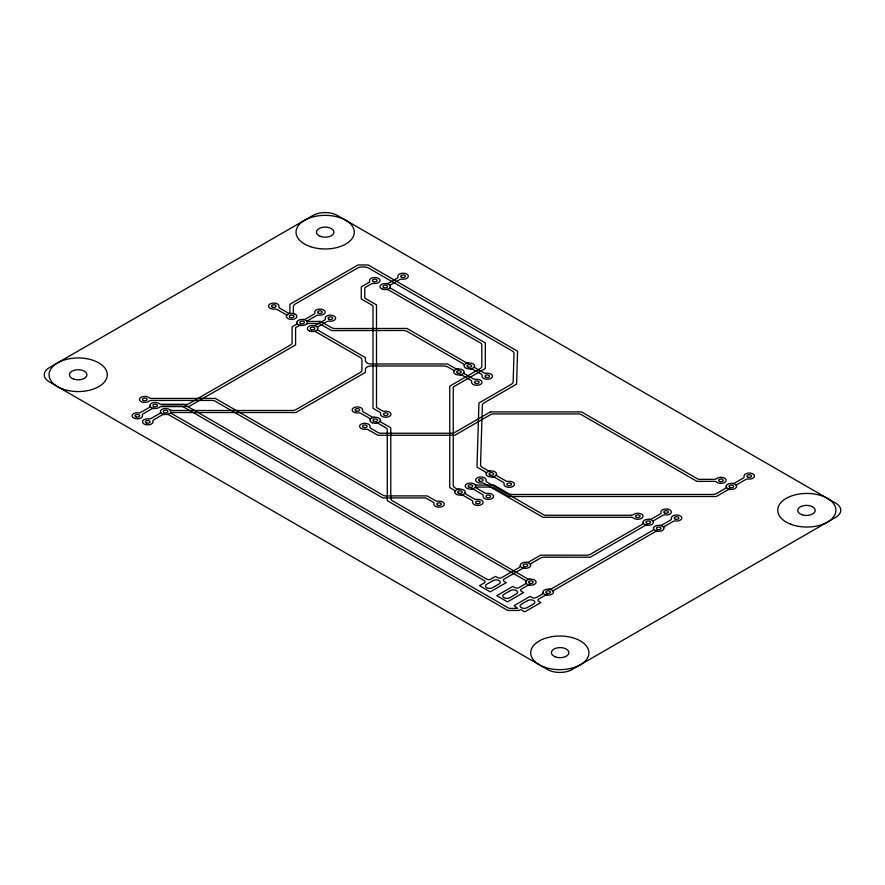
<?xml version="1.0" encoding="UTF-8"?>
<svg xmlns="http://www.w3.org/2000/svg" width="885" height="885" viewBox="0 0 885 885"><rect width="100%" height="100%" fill="white"/><g stroke="black" fill="none" stroke-linecap="round" stroke-linejoin="round"><path stroke-width="1.33" d="M161.855 406.481A2.909 1.681 0 0 0 159.466 407.2A5.244 3.02 0 0 1 151.689 407.731A5.244 3.02 0 0 1 151.689 403.217A5.244 3.02 0 0 1 159.466 403.748A2.909 1.681 0 0 0 161.855 404.456L184.08 404.445L486.695 579.155A2.909 1.681 0 0 0 490.81 579.155L495.545 576.423L497.613 577.606A2.909 1.681 0 0 0 501.729 577.606L519.462 567.362A2.909 1.681 0 0 0 520.269 565.88M161.855 404.467L185.12 404.467A5.819 3.363 0 0 0 189.235 403.483L290.391 345.073A5.819 3.363 0 0 0 292.094 342.694L292.094 326.797L296.11 324.485A2.909 1.681 0 0 0 296.917 322.992M161.855 406.481L181.436 406.458A2.909 1.681 0 0 1 183.494 406.956L484.228 580.582A2.909 1.681 0 0 1 484.228 582.961L479.493 585.693L490.202 591.877L506.264 582.607L504.196 581.412A2.909 1.681 0 0 1 504.196 579.033L521.94 568.789A2.909 1.681 0 0 1 524.506 568.325M161.855 406.481L188.981 406.481L295.59 344.929L295.59 327.638L298.588 325.912A2.909 1.681 0 0 1 301.154 325.437M150.007 406.005A2.909 1.681 0 0 1 149.2 407.487L140.781 412.355A2.909 1.681 0 0 1 138.215 412.819A5.244 3.02 0 0 0 132.053 415.618A5.244 3.02 0 0 0 137.595 418.815A5.244 3.02 0 0 0 142.441 415.264A2.909 1.681 0 0 1 143.248 413.782L151.667 408.914A2.909 1.681 0 0 1 154.244 408.45M160.462 412.045A2.909 1.681 0 0 1 159.654 413.527L151.235 418.384A2.909 1.681 0 0 1 148.669 418.848A5.244 3.02 0 0 0 142.518 421.658A5.244 3.02 0 0 0 148.049 424.855A5.244 3.02 0 0 0 152.906 421.293A2.909 1.681 0 0 1 153.713 419.811L162.132 414.954A2.909 1.681 0 0 1 164.698 414.49M166.546 414.49A2.909 1.681 0 0 1 169.112 414.954L507.747 610.462L517.725 610.462A2.909 1.681 0 0 0 519.783 609.964A1.162 0.675 0 0 1 521.486 609.931L524.783 611.845L540.846 602.563L538.777 601.38A2.909 1.681 0 0 1 538.777 599.001L544.684 595.594A2.909 1.681 0 0 1 547.262 595.118M543.025 592.673A2.909 1.681 0 0 1 542.217 594.167L536.31 597.574A2.909 1.681 0 0 1 532.195 597.574L530.126 596.379L514.063 605.661L517.625 608.36L510.391 608.438A2.909 1.681 0 0 1 508.333 607.951L171.59 413.527A2.909 1.681 0 0 1 170.783 412.045A5.244 3.02 0 0 0 164.566 408.549A5.244 3.02 0 0 0 161.247 413.173A5.244 3.02 0 0 0 169.92 413.24A2.909 1.681 0 0 1 172.309 412.521L295.878 412.521L365.394 372.386L365.394 369.355A5.819 3.363 0 0 1 371.213 365.992L443.706 365.992A5.819 3.363 0 0 1 447.821 366.976L452.965 369.952A2.909 1.681 0 0 1 453.773 371.434M525.734 582.695A2.909 1.681 0 0 1 524.927 584.177L519.019 587.596A2.909 1.681 0 0 1 514.904 587.596L512.835 586.401L496.773 595.671L507.492 601.855L523.555 592.585L521.486 591.39A2.909 1.681 0 0 1 521.486 589.012L527.394 585.605A2.909 1.681 0 0 1 529.971 585.14M303.002 319.485A2.909 1.681 0 0 0 305.579 319.02L313.998 314.164A2.909 1.681 0 0 0 314.806 312.67A5.244 3.02 0 0 1 319.651 309.119A5.244 3.02 0 0 1 325.193 312.316A5.244 3.02 0 0 1 319.031 315.115A2.909 1.681 0 0 0 316.465 315.58L308.046 320.447A2.909 1.681 0 0 0 307.239 321.93A5.244 3.02 0 0 1 301.033 325.426A5.244 3.02 0 0 1 297.703 320.801A5.244 3.02 0 0 1 306.376 320.724A2.909 1.681 0 0 0 308.765 321.443L320.635 321.432L331.278 327.572A5.819 3.363 0 0 0 335.404 328.556L406.956 328.457L465.886 362.485A2.909 1.681 0 0 0 468.464 362.95M286.463 315.89A2.909 1.681 0 0 0 285.656 314.407L277.237 309.551A2.909 1.681 0 0 0 274.671 309.086A5.244 3.02 0 0 1 268.509 306.287A5.244 3.02 0 0 1 274.051 303.079A5.244 3.02 0 0 1 278.897 306.641A2.909 1.681 0 0 0 279.704 308.124L288.123 312.98A2.909 1.681 0 0 0 290.7 313.445A5.244 3.02 0 0 1 296.752 317.04A5.244 3.02 0 0 1 288.742 318.954A5.244 3.02 0 0 1 288.632 313.943A2.909 1.681 0 0 0 289.882 312.56L289.882 304.296L358.027 264.947L368.16 264.947L517.57 351.212L516.586 384.112L484.062 402.885A5.819 3.363 0 0 0 482.358 405.208L480.555 464.89A5.819 3.363 0 0 0 482.259 467.324L487.845 470.543A2.909 1.681 0 0 0 490.423 471.019M492.27 476.971A2.909 1.681 0 0 1 494.837 477.435L503.255 482.292A2.909 1.681 0 0 1 504.063 483.785A5.244 3.02 0 0 0 508.908 487.336A5.244 3.02 0 0 0 514.451 484.139A5.244 3.02 0 0 0 508.3 481.34A2.909 1.681 0 0 1 505.722 480.876L497.304 476.008A2.909 1.681 0 0 1 496.496 474.526M649.147 519.329A2.909 1.681 0 0 0 651.725 518.864L660.144 514.008A2.909 1.681 0 0 0 660.951 512.526A5.244 3.02 0 0 1 665.797 508.963A5.244 3.02 0 0 1 671.339 512.172A5.244 3.02 0 0 1 665.177 514.97A2.909 1.681 0 0 0 662.611 515.435L654.192 520.291A2.909 1.681 0 0 0 653.384 521.774M659.602 525.369A2.909 1.681 0 0 0 662.179 524.905L670.598 520.048A2.909 1.681 0 0 0 671.405 518.555A5.244 3.02 0 0 1 676.251 515.004A5.244 3.02 0 0 1 681.793 518.201A5.244 3.02 0 0 1 675.642 521A2.909 1.681 0 0 0 673.065 521.464L664.646 526.332A2.909 1.681 0 0 0 663.839 527.814M732.282 483.409A2.909 1.681 0 0 0 734.849 482.945L743.267 478.088A2.909 1.681 0 0 0 744.075 476.606A5.244 3.02 0 0 1 748.92 473.044A5.244 3.02 0 0 1 754.462 476.252A5.244 3.02 0 0 1 748.312 479.05A2.909 1.681 0 0 0 745.734 479.515L737.316 484.372A2.909 1.681 0 0 0 736.508 485.854M313.456 325.525A2.909 1.681 0 0 0 316.034 325.06L324.452 320.193A2.909 1.681 0 0 0 325.26 318.711A5.244 3.02 0 0 1 330.105 315.16A5.244 3.02 0 0 1 335.647 318.357A5.244 3.02 0 0 1 329.485 321.155A2.909 1.681 0 0 0 326.919 321.62L318.5 326.488A2.909 1.681 0 0 0 317.693 327.97M370.118 419.733A2.909 1.681 0 0 0 369.31 418.24L360.892 413.383A2.909 1.681 0 0 0 358.314 412.919A5.244 3.02 0 0 1 352.164 410.12A5.244 3.02 0 0 1 357.706 406.923A5.244 3.02 0 0 1 362.551 410.474A2.909 1.681 0 0 0 363.359 411.956L371.777 416.824A2.909 1.681 0 0 0 374.355 417.289M465.134 492.635A2.909 1.681 0 0 0 465.941 494.118L474.36 498.985A2.909 1.681 0 0 0 476.926 499.45A5.244 3.02 0 0 1 483.077 502.249A5.244 3.02 0 0 1 477.546 505.446A5.244 3.02 0 0 1 472.69 501.895A2.909 1.681 0 0 0 471.882 500.412L463.463 495.545A2.909 1.681 0 0 0 460.897 495.08M471.351 489.04A2.909 1.681 0 0 1 473.929 489.505L482.347 494.372A2.909 1.681 0 0 1 483.155 495.854A5.244 3.02 0 0 0 488 499.405A5.244 3.02 0 0 0 493.542 496.208A5.244 3.02 0 0 0 487.381 493.41A2.909 1.681 0 0 1 484.814 492.945L476.395 488.089A2.909 1.681 0 0 1 475.588 486.595A5.244 3.02 0 0 0 469.371 483.099A5.244 3.02 0 0 0 466.052 487.735A5.244 3.02 0 0 0 474.725 487.79A2.909 1.681 0 0 1 477.115 487.071L490.036 487.071A5.819 3.363 0 0 1 494.151 488.055L508.798 496.518L716.297 496.518L727.857 489.836A2.909 1.681 0 0 1 730.435 489.372M464.083 372.497A2.909 1.681 0 0 0 464.89 373.99L473.309 378.846A2.909 1.681 0 0 0 475.887 379.311A5.244 3.02 0 0 1 482.037 382.11A5.244 3.02 0 0 1 476.495 385.307A5.244 3.02 0 0 1 471.65 381.756A2.909 1.681 0 0 0 470.842 380.273L462.424 375.406A2.909 1.681 0 0 0 459.846 374.941M386.137 283.565A2.909 1.681 0 0 0 388.703 283.1L397.122 278.244A2.909 1.681 0 0 0 397.929 276.751A5.244 3.02 0 0 1 402.775 273.2A5.244 3.02 0 0 1 408.317 276.397A5.244 3.02 0 0 1 402.166 279.195A2.909 1.681 0 0 0 399.589 279.66L391.17 284.527A2.909 1.681 0 0 0 390.362 286.01M474.537 366.467A2.909 1.681 0 0 0 475.345 367.95L483.763 372.806A2.909 1.681 0 0 0 486.341 373.271A5.244 3.02 0 0 1 492.491 376.07A5.244 3.02 0 0 1 486.949 379.267A5.244 3.02 0 0 1 482.104 375.716A2.909 1.681 0 0 0 481.296 374.233L472.878 369.377A2.909 1.681 0 0 0 470.311 368.912M549.098 589.167A2.909 1.681 0 0 0 551.676 588.702L652.721 530.369A2.909 1.681 0 0 0 653.528 528.876M553.335 591.611A2.909 1.681 0 0 1 554.143 590.129L655.188 531.785A2.909 1.681 0 0 1 657.765 531.321M525.734 581.633A2.909 1.681 0 0 0 524.927 580.14L387.287 500.678L387.287 430.022A5.819 3.363 0 0 0 385.583 427.643L378.769 423.705A2.909 1.681 0 0 0 376.202 423.24M529.971 579.188A2.909 1.681 0 0 1 527.394 578.724L392.486 500.833A5.819 3.363 0 0 1 390.783 498.454L390.783 427.787L381.236 422.278A2.909 1.681 0 0 1 380.428 420.795M317.693 329.032A2.909 1.681 0 0 0 318.5 330.514L365.394 357.595L365.394 360.615A5.819 3.363 0 0 0 371.213 363.978L447.567 363.978L455.432 368.525A2.909 1.681 0 0 0 457.999 368.99M313.456 331.477A2.909 1.681 0 0 1 316.034 331.941L360.195 357.44A5.819 3.363 0 0 1 361.899 359.819L361.899 370.162A5.819 3.363 0 0 1 360.195 372.53L296.143 409.512A5.819 3.363 0 0 1 292.028 410.496L172.309 410.496A2.909 1.681 0 0 1 169.92 409.777M526.354 562.373A2.909 1.681 0 0 0 528.92 561.909L540.536 555.205L586.357 555.216A5.819 3.363 0 0 0 590.472 554.231L642.267 524.329A2.909 1.681 0 0 0 643.074 522.847M530.591 564.818A2.909 1.681 0 0 1 531.398 563.336L540.281 558.203A5.819 3.363 0 0 1 544.397 557.218L590.218 557.229L644.734 525.756A2.909 1.681 0 0 1 647.3 525.292M306.387 324.187A2.909 1.681 0 0 1 308.776 323.467L319.197 323.445L331.543 330.581L403.095 330.481A5.819 3.363 0 0 1 407.222 331.466L463.419 363.912A2.909 1.681 0 0 1 464.227 365.394M454.813 491.573A2.909 1.681 0 0 0 454.005 490.091L449.757 487.635L449.757 386.159L480.124 368.625A5.819 3.363 0 0 0 481.827 366.246L481.827 345.139A5.819 3.363 0 0 0 480.124 342.772L388.703 289.992A2.909 1.681 0 0 0 386.137 289.517M459.049 489.128A2.909 1.681 0 0 1 456.483 488.664L454.956 487.779A5.819 3.363 0 0 1 453.253 485.4L453.253 386.988L485.323 368.481L485.323 342.915L391.17 288.565A2.909 1.681 0 0 1 390.362 287.072M474.725 484.338A2.909 1.681 0 0 0 477.115 485.057L493.896 485.057L508.532 493.509A5.819 3.363 0 0 0 512.658 494.494L712.436 494.494A5.819 3.363 0 0 0 716.551 493.509L725.39 488.409A2.909 1.681 0 0 0 726.198 486.927M486.186 473.464A2.909 1.681 0 0 0 485.378 471.97L476.993 467.136L478.94 402.996L511.453 384.223A5.819 3.363 0 0 0 513.156 381.9L514.019 353.469A5.819 3.363 0 0 0 512.304 351.024L368.414 267.956A5.819 3.363 0 0 0 364.299 266.971L361.888 266.971A5.819 3.363 0 0 0 357.772 267.956L295.07 304.152A5.819 3.363 0 0 0 293.366 306.52L293.366 312.56A2.909 1.681 0 0 0 294.616 313.943M312.825 215.52L49.35 367.629A17.468 10.089 0 0 0 49.35 381.889L547.472 669.48A17.468 10.089 0 0 0 572.175 669.48L835.65 517.371A17.468 10.089 0 0 0 835.65 503.111L337.528 215.52A17.468 10.089 0 0 0 312.825 215.52M368.791 282.525L361.268 286.862L361.268 298.942L372.154 305.214A2.909 1.681 0 0 1 373.005 306.409L373.005 408.306L379.765 412.211A2.909 1.681 0 0 1 380.572 413.693A5.244 3.02 0 0 0 385.417 417.244A5.244 3.02 0 0 0 390.96 414.047A5.244 3.02 0 0 0 384.809 411.248A2.909 1.681 0 0 1 382.231 410.784L377.353 407.963A2.909 1.681 0 0 1 376.501 406.768L376.501 304.871L365.616 298.599A2.909 1.681 0 0 1 364.764 297.404L364.764 288.399A2.909 1.681 0 0 1 365.616 287.205L371.257 283.952A2.909 1.681 0 0 1 373.824 283.488A5.244 3.02 0 0 0 379.986 280.689A5.244 3.02 0 0 0 374.444 277.492A5.244 3.02 0 0 0 369.598 281.043A2.909 1.681 0 0 1 368.791 282.525M490.367 411.912L454.282 432.743A2.909 1.681 0 0 1 452.213 433.241L380.506 433.241A2.909 1.681 0 0 1 378.448 432.743L370.782 428.318A2.909 1.681 0 0 1 369.974 426.835A5.244 3.02 0 0 0 365.129 423.284A5.244 3.02 0 0 0 359.587 426.481A5.244 3.02 0 0 0 365.737 429.28A2.909 1.681 0 0 1 368.315 429.745L377.862 435.254L454.868 435.254L490.965 414.412A2.909 1.681 0 0 1 493.022 413.926L578.878 413.926A2.909 1.681 0 0 1 580.936 414.412L696.893 481.363L714.206 481.363A2.909 1.681 0 0 1 716.596 482.082A5.244 3.02 0 0 0 724.384 482.613A5.244 3.02 0 0 0 724.384 478.088A5.244 3.02 0 0 0 716.596 478.619A2.909 1.681 0 0 1 714.206 479.349L699.537 479.349A2.909 1.681 0 0 1 697.48 478.851L581.533 411.912L490.367 411.912M493.166 580.582L486.695 584.31A4.159 2.401 0 0 0 486.695 587.706A4.159 2.401 0 0 0 492.591 587.706L499.051 583.978A4.159 2.401 0 0 0 499.051 580.582A4.159 2.401 0 0 0 493.166 580.582M510.446 590.561L503.985 594.3A4.159 2.401 0 0 0 503.985 597.696A4.159 2.401 0 0 0 509.871 597.696L516.342 593.968A4.159 2.401 0 0 0 516.342 590.561A4.159 2.401 0 0 0 510.446 590.561M527.737 600.55L521.276 604.278A4.159 2.401 0 0 0 521.276 607.674A4.159 2.401 0 0 0 527.161 607.674L533.633 603.946A4.159 2.401 0 0 0 533.633 600.55A4.159 2.401 0 0 0 527.737 600.55M215.354 398.427L151.401 398.427A2.909 1.681 0 0 1 149.012 397.708A5.244 3.02 0 0 0 141.224 397.177A5.244 3.02 0 0 0 141.224 401.702A5.244 3.02 0 0 0 149.012 401.159A2.909 1.681 0 0 1 151.401 400.44L212.699 400.44A2.909 1.681 0 0 1 214.756 400.938L382.74 497.923L425.751 497.923L433.097 502.16A2.909 1.681 0 0 1 433.904 503.642A5.244 3.02 0 0 0 438.75 507.193A5.244 3.02 0 0 0 444.292 503.996A5.244 3.02 0 0 0 438.141 501.198A2.909 1.681 0 0 1 435.564 500.733L427.201 495.899L385.395 495.899A2.909 1.681 0 0 1 383.338 495.412L215.354 398.427M631.082 515.269L545.591 515.269A2.909 1.681 0 0 1 543.534 514.771L486.85 482.048A2.909 1.681 0 0 1 486.042 480.566A5.244 3.02 0 0 0 481.197 477.004A5.244 3.02 0 0 0 475.654 480.212A5.244 3.02 0 0 0 481.805 483.011A2.909 1.681 0 0 1 484.383 483.476L542.936 517.283L631.082 517.283A2.909 1.681 0 0 1 633.472 518.002A5.244 3.02 0 0 0 641.249 518.533A5.244 3.02 0 0 0 641.249 514.008A5.244 3.02 0 0 0 633.472 514.539A2.909 1.681 0 0 1 631.082 515.269M522.758 567.949A5.244 3.02 0 0 0 530.668 565.382A5.244 3.02 0 0 0 522.858 562.716A5.244 3.02 0 0 0 522.758 567.949M545.558 594.764A5.244 3.02 0 0 0 553.424 592.142A5.244 3.02 0 0 0 545.558 589.521A5.244 3.02 0 0 0 545.558 594.764M63.62 389.312A29.105 16.804 0 0 0 107.284 374.764A29.105 16.804 0 0 0 63.62 360.206A29.105 16.804 0 0 0 63.62 389.312M545.271 667.401A29.105 16.804 0 0 0 588.934 652.842A29.105 16.804 0 0 0 545.271 638.284A29.105 16.804 0 0 0 545.271 667.401M790.515 524.152A29.105 16.804 0 0 0 835.86 511.441A29.105 16.804 0 0 0 794.111 495.124A29.105 16.804 0 0 0 790.515 524.152M310.624 246.716A29.105 16.804 0 0 0 354.288 232.158A29.105 16.804 0 0 0 310.624 217.599A29.105 16.804 0 0 0 310.624 246.716M555.249 656.814A8.728 5.044 0 0 0 568.845 652.986A8.728 5.044 0 0 0 556.3 648.108A8.728 5.044 0 0 0 555.249 656.814M73.809 379.134A8.728 5.044 0 0 0 86.907 374.764A8.728 5.044 0 0 0 73.809 370.395A8.728 5.044 0 0 0 73.809 379.134M802.098 514.771A8.728 5.044 0 0 0 815.207 510.424A8.728 5.044 0 0 0 802.12 506.043A8.728 5.044 0 0 0 802.098 514.771M320.281 236.328A8.728 5.044 0 0 0 333.888 232.512A8.728 5.044 0 0 0 321.355 227.622A8.728 5.044 0 0 0 320.281 236.328M154.001 406.635A2.334 1.35 0 0 0 157.497 405.474A2.334 1.35 0 0 0 154.001 404.312A2.334 1.35 0 0 0 154.001 406.635M164.455 412.675A2.334 1.35 0 0 0 167.951 411.514A2.334 1.35 0 0 0 164.455 410.341A2.334 1.35 0 0 0 164.455 412.675M143.403 400.551A2.334 1.35 0 0 0 147.032 399.533A2.334 1.35 0 0 0 143.691 398.228A2.334 1.35 0 0 0 143.403 400.551M437.754 505.291A2.334 1.35 0 0 0 441.383 504.273A2.334 1.35 0 0 0 438.042 502.968A2.334 1.35 0 0 0 437.754 505.291M135.98 416.912A2.334 1.35 0 0 0 139.609 415.895A2.334 1.35 0 0 0 136.268 414.589A2.334 1.35 0 0 0 135.98 416.912M146.578 422.997A2.334 1.35 0 0 0 150.074 421.835A2.334 1.35 0 0 0 146.578 420.663A2.334 1.35 0 0 0 146.578 422.997M290.313 317.538A2.334 1.35 0 0 0 293.942 316.52A2.334 1.35 0 0 0 290.601 315.215A2.334 1.35 0 0 0 290.313 317.538M272.58 307.272A2.334 1.35 0 0 0 276.076 306.099A2.334 1.35 0 0 0 272.58 304.938A2.334 1.35 0 0 0 272.58 307.272M300.778 323.578A2.334 1.35 0 0 0 304.407 322.56A2.334 1.35 0 0 0 301.066 321.255A2.334 1.35 0 0 0 300.778 323.578M318.655 313.257A2.334 1.35 0 0 0 322.284 312.239A2.334 1.35 0 0 0 318.943 310.934A2.334 1.35 0 0 0 318.655 313.257M311.376 329.662A2.334 1.35 0 0 0 314.861 328.501A2.334 1.35 0 0 0 311.376 327.339A2.334 1.35 0 0 0 311.376 329.662M329.109 319.297A2.334 1.35 0 0 0 332.738 318.279A2.334 1.35 0 0 0 329.397 316.974A2.334 1.35 0 0 0 329.109 319.297M373.592 281.673A2.334 1.35 0 0 0 377.076 280.512A2.334 1.35 0 0 0 373.592 279.339A2.334 1.35 0 0 0 373.592 281.673M384.566 415.386A2.334 1.35 0 0 0 388.061 414.224A2.334 1.35 0 0 0 384.566 413.063A2.334 1.35 0 0 0 384.566 415.386M383.902 287.658A2.334 1.35 0 0 0 387.53 286.64A2.334 1.35 0 0 0 384.19 285.335A2.334 1.35 0 0 0 383.902 287.658M401.779 277.337A2.334 1.35 0 0 0 405.407 276.319A2.334 1.35 0 0 0 402.067 275.014A2.334 1.35 0 0 0 401.779 277.337M356.091 411.049A2.334 1.35 0 0 0 359.719 410.032A2.334 1.35 0 0 0 356.378 408.726A2.334 1.35 0 0 0 356.091 411.049M374.112 421.426A2.334 1.35 0 0 0 377.607 420.264A2.334 1.35 0 0 0 374.112 419.103A2.334 1.35 0 0 0 374.112 421.426M719.737 481.517A2.334 1.35 0 0 0 723.233 480.356A2.334 1.35 0 0 0 719.737 479.183A2.334 1.35 0 0 0 719.737 481.517M363.514 427.411A2.334 1.35 0 0 0 367.142 426.393A2.334 1.35 0 0 0 363.801 425.088A2.334 1.35 0 0 0 363.514 427.411M636.47 517.382A2.334 1.35 0 0 0 640.098 516.364A2.334 1.35 0 0 0 636.758 515.059A2.334 1.35 0 0 0 636.47 517.382M479.581 481.141A2.334 1.35 0 0 0 483.21 480.124A2.334 1.35 0 0 0 479.869 478.818A2.334 1.35 0 0 0 479.581 481.141M458.662 493.222A2.334 1.35 0 0 0 462.291 492.204A2.334 1.35 0 0 0 458.95 490.898A2.334 1.35 0 0 0 458.662 493.222M476.55 503.543A2.334 1.35 0 0 0 480.179 502.525A2.334 1.35 0 0 0 476.838 501.22A2.334 1.35 0 0 0 476.55 503.543M469.127 487.181A2.334 1.35 0 0 0 472.756 486.164A2.334 1.35 0 0 0 469.415 484.858A2.334 1.35 0 0 0 469.127 487.181M487.004 497.503A2.334 1.35 0 0 0 490.633 496.485A2.334 1.35 0 0 0 487.292 495.18A2.334 1.35 0 0 0 487.004 497.503M490.036 475.101A2.334 1.35 0 0 0 493.664 474.083A2.334 1.35 0 0 0 490.323 472.778A2.334 1.35 0 0 0 490.036 475.101M507.913 485.423A2.334 1.35 0 0 0 511.541 484.405A2.334 1.35 0 0 0 508.2 483.11A2.334 1.35 0 0 0 507.913 485.423M646.924 523.422A2.334 1.35 0 0 0 650.552 522.404A2.334 1.35 0 0 0 647.212 521.099A2.334 1.35 0 0 0 646.924 523.422M664.945 513.156A2.334 1.35 0 0 0 668.429 511.984A2.334 1.35 0 0 0 664.945 510.822A2.334 1.35 0 0 0 664.945 513.156M657.378 529.462A2.334 1.35 0 0 0 661.006 528.445A2.334 1.35 0 0 0 657.666 527.139A2.334 1.35 0 0 0 657.378 529.462M675.255 519.141A2.334 1.35 0 0 0 678.883 518.123A2.334 1.35 0 0 0 675.543 516.818A2.334 1.35 0 0 0 675.255 519.141M730.048 487.502A2.334 1.35 0 0 0 733.676 486.484A2.334 1.35 0 0 0 730.335 485.179A2.334 1.35 0 0 0 730.048 487.502M747.925 477.181A2.334 1.35 0 0 0 751.553 476.163A2.334 1.35 0 0 0 748.212 474.858A2.334 1.35 0 0 0 747.925 477.181M468.077 367.043A2.334 1.35 0 0 0 471.705 366.025A2.334 1.35 0 0 0 468.364 364.72A2.334 1.35 0 0 0 468.077 367.043M485.953 377.364A2.334 1.35 0 0 0 489.582 376.346A2.334 1.35 0 0 0 486.241 375.041A2.334 1.35 0 0 0 485.953 377.364M457.766 373.127A2.334 1.35 0 0 0 461.251 371.966A2.334 1.35 0 0 0 457.766 370.804A2.334 1.35 0 0 0 457.766 373.127M475.643 383.448A2.334 1.35 0 0 0 479.139 382.287A2.334 1.35 0 0 0 475.643 381.125A2.334 1.35 0 0 0 475.643 383.448M546.875 593.26A2.334 1.35 0 0 0 550.503 592.242A2.334 1.35 0 0 0 547.162 590.937A2.334 1.35 0 0 0 546.875 593.26M524.13 566.466A2.334 1.35 0 0 0 527.759 565.449A2.334 1.35 0 0 0 524.418 564.143A2.334 1.35 0 0 0 524.13 566.466M529.584 583.281A2.334 1.35 0 0 0 533.212 582.264A2.334 1.35 0 0 0 529.872 580.958A2.334 1.35 0 0 0 529.584 583.281M528.268 584.786A5.244 3.02 0 0 0 536.133 582.164A5.244 3.02 0 0 0 528.268 579.542A5.244 3.02 0 0 0 528.268 584.786M488.487 476.528A5.244 3.02 0 0 0 496.573 474.15A5.244 3.02 0 0 0 488.962 471.296A5.244 3.02 0 0 0 488.487 476.528M645.607 524.927A5.244 3.02 0 0 0 653.462 522.305A5.244 3.02 0 0 0 645.607 519.694A5.244 3.02 0 0 0 645.607 524.927M656.017 530.945A5.244 3.02 0 0 0 663.927 528.378A5.244 3.02 0 0 0 656.117 525.712A5.244 3.02 0 0 0 656.017 530.945M728.731 489.007A5.244 3.02 0 0 0 736.597 486.385A5.244 3.02 0 0 0 728.731 483.774A5.244 3.02 0 0 0 728.731 489.007M309.861 331.101A5.244 3.02 0 0 0 317.77 328.534A5.244 3.02 0 0 0 309.971 325.868A5.244 3.02 0 0 0 309.861 331.101M372.419 422.798A5.244 3.02 0 0 0 380.506 420.419A5.244 3.02 0 0 0 372.895 417.565A5.244 3.02 0 0 0 372.419 422.798M457.125 494.638A5.244 3.02 0 0 0 465.2 492.259A5.244 3.02 0 0 0 457.589 489.405A5.244 3.02 0 0 0 457.125 494.638M456.074 374.51A5.244 3.02 0 0 0 464.16 372.12A5.244 3.02 0 0 0 456.549 369.277A5.244 3.02 0 0 0 456.074 374.51M382.541 289.152A5.244 3.02 0 0 0 390.451 286.574A5.244 3.02 0 0 0 382.641 283.908A5.244 3.02 0 0 0 382.541 289.152M466.76 368.547A5.244 3.02 0 0 0 474.625 365.925A5.244 3.02 0 0 0 466.76 363.315A5.244 3.02 0 0 0 466.76 368.547"/></g></svg>
